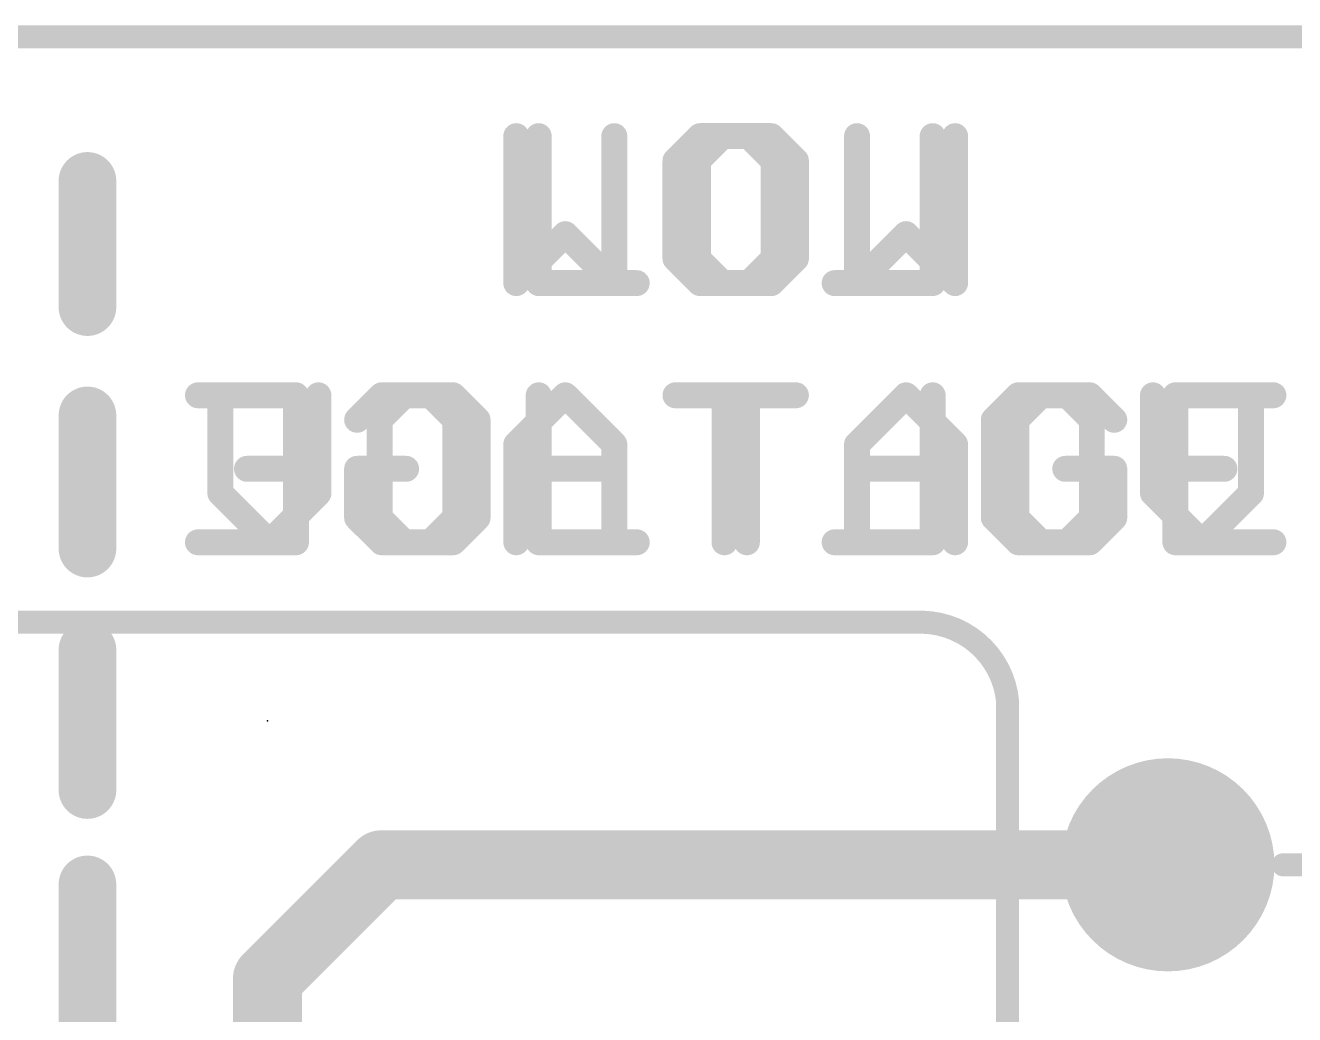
# Model space of a CAD drawing. Extents: x -31 to 86, y -14 to 53.
# Drawn here: x 37.24 to 48.43, y 21.86 to 30.58 of the extents above; entities that cross this region are included whole.
import ezdxf

# ---------------------------------------------------------------- set-up
doc = ezdxf.new("R2010")
doc.units = 0
for name, color, linetype in [('1', 12, 'CONTINUOUS'), ('17', 110, 'CONTINUOUS'), ('20', 53, 'CONTINUOUS'), ('21', 41, 'CONTINUOUS'), ('22', 40, 'CONTINUOUS'), ('23', 53, 'CONTINUOUS')]:
    doc.layers.add(name, color=color, linetype=linetype)

# ---------------------------------------------------------------- blocks, each defined once
blk = doc.blocks.new('ROUNDP')
at = {"const_width": 0.5}
blk.add_lwpolyline([(0, -0.25, 1), (0, 0.25, 1), (0, -0.25)], format="xyb", dxfattribs=at)

msp = doc.modelspace()

# ---------------------------------------------------------------- linework, layer by layer
at = {"layer": '1', "const_width": 0.6096}
for points in [[(40.375, 23.1775), (39.37, 22.1725)], [(47.3075, 23.1775), (40.375, 23.1775)], [(39.37, 22.1725), (39.37, 20.6375)]]:
    msp.add_lwpolyline(points, dxfattribs=at)
at = {"layer": '1', "const_width": 0.3048}
for points in [[(40.375, 23.3299, 1), (40.375, 23.0251)], [(40.4828, 23.0697, 1), (40.2672, 23.2853)], [(47.3075, 23.0251, 1), (47.3075, 23.3299)], [(39.2622, 22.2803, 1), (39.4778, 22.0647)], [(39.5224, 22.1725, 1), (39.2176, 22.1725)]]:
    msp.add_lwpolyline(points, format="xyb", dxfattribs=at)
at = {"layer": '20', "const_width": 0.2032}
msp.add_lwpolyline([(2.54, 30.48), (59.69, 30.48)], dxfattribs=at)
at = {"layer": '21'}
for points, const_width in [([(41.818, 29.6048, 1), (41.7037, 29.6048)], 0.1143), ([(43.3802, 29.662, 1), (43.3802, 29.5477)], 0.1143), ([(43.4207, 29.5644, 1), (43.3398, 29.6452)], 0.1143), ([(43.8528, 29.6452, 1), (43.772, 29.5644)], 0.1143), ([(43.8124, 29.5477, 1), (43.8124, 29.662)], 0.1143), ([(44.6246, 29.6048, 1), (44.5103, 29.6048)], 0.1143), ([(45.4889, 29.6048, 1), (45.3746, 29.6048)], 0.1143), ([(37.9095, 29.21, 1), (37.6555, 29.21)], 0.254), ([(43.2213, 29.3887, 1), (43.107, 29.3887)], 0.1143), ([(43.1237, 29.4291, 1), (43.2046, 29.3483)], 0.1143), ([(44.0856, 29.3887, 1), (43.9713, 29.3887)], 0.1143), ([(43.9881, 29.3483, 1), (44.0689, 29.4291)], 0.1143), ([(45.04, 28.7809, 1), (44.9592, 28.7001)], 0.1143), ([(45.04, 28.7001, 1), (44.9592, 28.7809)], 0.1143), ([(43.2046, 28.5648, 1), (43.1237, 28.484)], 0.1143), ([(43.107, 28.5244, 1), (43.2213, 28.5244)], 0.1143), ([(43.9713, 28.5244, 1), (44.0856, 28.5244)], 0.1143), ([(44.0689, 28.484, 1), (43.9881, 28.5648)], 0.1143), ([(41.7609, 28.3655, 1), (41.7609, 28.2512)], 0.1143), ([(42.6252, 28.2512, 1), (42.6252, 28.3655)], 0.1143), ([(43.3802, 28.3655, 1), (43.3802, 28.2512)], 0.1143), ([(43.8124, 28.2512, 1), (43.8124, 28.3655)], 0.1143), ([(41.7037, 28.3083, 1), (41.818, 28.3083)], 0.1143), ([(43.3398, 28.2679, 1), (43.4207, 28.3487)], 0.1143), ([(43.772, 28.3487, 1), (43.8528, 28.2679)], 0.1143), ([(44.527, 28.3487, 1), (44.6078, 28.2679)], 0.1143), ([(44.5103, 28.3083, 1), (44.6246, 28.3083)], 0.1143), ([(45.3746, 28.3083, 1), (45.4889, 28.3083)], 0.1143), ([(45.3914, 28.2679, 1), (45.4722, 28.3487)], 0.1143), ([(37.6555, 28.0963, 1), (37.9095, 28.0963)], 0.254), ([(39.0115, 27.3188, 1), (38.8972, 27.3188)], 0.1143), ([(39.8758, 27.3188, 1), (39.7615, 27.3188)], 0.1143), ([(40.5737, 27.376, 1), (40.5737, 27.2617)], 0.1143), ([(40.6141, 27.2784, 1), (40.5333, 27.3592)], 0.1143), ([(41.0463, 27.3592, 1), (40.9654, 27.2784)], 0.1143), ([(41.0059, 27.2617, 1), (41.0059, 27.376)], 0.1143), ([(41.818, 27.3188, 1), (41.7037, 27.3188)], 0.1143), ([(43.1642, 27.376, 1), (43.1642, 27.2617)], 0.1143), ([(43.6535, 27.3188, 1), (43.5392, 27.3188)], 0.1143), ([(44.0285, 27.2617, 1), (44.0285, 27.376)], 0.1143), ([(45.04, 27.3592, 1), (44.9592, 27.2784)], 0.1143), ([(45.04, 27.2784, 1), (44.9592, 27.3592)], 0.1143), ([(46.1868, 27.376, 1), (46.1868, 27.2617)], 0.1143), ([(46.2272, 27.2784, 1), (46.1464, 27.3592)], 0.1143), ([(46.6594, 27.3592, 1), (46.5786, 27.2784)], 0.1143), ([(46.619, 27.2617, 1), (46.619, 27.376)], 0.1143), ([(47.374, 27.376, 1), (47.374, 27.2617)], 0.1143), ([(47.4311, 27.3188, 1), (47.3168, 27.3188)], 0.1143), ([(48.2383, 27.2617, 1), (48.2383, 27.376)], 0.1143), ([(37.9095, 27.0803, 1), (37.6555, 27.0803)], 0.254), ([(40.4148, 27.1027, 1), (40.3005, 27.1027)], 0.1143), ([(40.3172, 27.1431, 1), (40.398, 27.0623)], 0.1143), ([(41.2791, 27.1027, 1), (41.1648, 27.1027)], 0.1143), ([(41.1815, 27.0623, 1), (41.2624, 27.1431)], 0.1143), ([(45.9303, 27.1431, 1), (46.0111, 27.0623)], 0.1143), ([(46.0279, 27.1027, 1), (45.9136, 27.1027)], 0.1143), ([(46.7946, 27.0623, 1), (46.8755, 27.1431)], 0.1143), ([(44.527, 26.927, 1), (44.6078, 26.8462)], 0.1143), ([(44.6246, 26.8866, 1), (44.5103, 26.8866)], 0.1143), ([(45.4889, 26.8866, 1), (45.3746, 26.8866)], 0.1143), ([(45.3914, 26.8462, 1), (45.4722, 26.927)], 0.1143), ([(44.5674, 26.7277, 1), (44.5674, 26.6134)], 0.1143), ([(45.4318, 26.6134, 1), (45.4318, 26.7277)], 0.1143), ([(46.4029, 26.7277, 1), (46.4029, 26.6134)], 0.1143), ([(46.8922, 26.6706, 1), (46.7779, 26.6706)], 0.1143), ([(46.8351, 26.6134, 1), (46.8351, 26.7277)], 0.1143), ([(47.374, 26.7277, 1), (47.374, 26.6134)], 0.1143), ([(47.8062, 26.6134, 1), (47.8062, 26.7277)], 0.1143), ([(38.9947, 26.4949, 1), (38.9139, 26.4141)], 0.1143), ([(39.8591, 26.4141, 1), (39.7783, 26.4949)], 0.1143), ([(38.8972, 26.4545, 1), (39.0115, 26.4545)], 0.1143), ([(39.7615, 26.4545, 1), (39.8758, 26.4545)], 0.1143), ([(40.398, 26.2788, 1), (40.3172, 26.198)], 0.1143), ([(41.2624, 26.198, 1), (41.1815, 26.2788)], 0.1143), ([(46.0111, 26.2788, 1), (45.9303, 26.198)], 0.1143), ([(46.8755, 26.198, 1), (46.7946, 26.2788)], 0.1143), ([(40.3005, 26.2384, 1), (40.4148, 26.2384)], 0.1143), ([(41.1648, 26.2384, 1), (41.2791, 26.2384)], 0.1143), ([(45.9136, 26.2384, 1), (46.0279, 26.2384)], 0.1143), ([(46.7779, 26.2384, 1), (46.8922, 26.2384)], 0.1143), ([(37.6555, 25.9666, 1), (37.9095, 25.9666)], 0.254), ([(39.3461, 26.0627, 1), (39.4269, 25.9819)], 0.1143), ([(39.3461, 25.9819, 1), (39.4269, 26.0627)], 0.1143), ([(40.5737, 26.0795, 1), (40.5737, 25.9652)], 0.1143), ([(40.5333, 25.9819, 1), (40.6141, 26.0627)], 0.1143), ([(40.9654, 26.0627, 1), (41.0463, 25.9819)], 0.1143), ([(41.0059, 25.9652, 1), (41.0059, 26.0795)], 0.1143), ([(41.7037, 26.0223, 1), (41.818, 26.0223)], 0.1143), ([(41.7609, 26.0795, 1), (41.7609, 25.9652)], 0.1143), ([(42.6252, 25.9652, 1), (42.6252, 26.0795)], 0.1143), ([(43.5392, 26.0223, 1), (43.6535, 26.0223)], 0.1143), ([(44.5103, 26.0223, 1), (44.6246, 26.0223)], 0.1143), ([(45.3746, 26.0223, 1), (45.4889, 26.0223)], 0.1143), ([(46.1868, 26.0795, 1), (46.1868, 25.9652)], 0.1143), ([(46.1464, 25.9819, 1), (46.2272, 26.0627)], 0.1143), ([(46.5786, 26.0627, 1), (46.6594, 25.9819)], 0.1143), ([(46.619, 25.9652, 1), (46.619, 26.0795)], 0.1143), ([(47.374, 26.0795, 1), (47.374, 25.9652)], 0.1143), ([(47.3168, 26.0223, 1), (47.4311, 26.0223)], 0.1143), ([(48.2383, 25.9652, 1), (48.2383, 26.0795)], 0.1143), ([(45.895, 24.6175, 0.3802), (45.145, 25.3175)], 0.2032), ([(45.1462, 25.3683, 1), (45.1438, 25.2667)], 0.1016), ([(45.145, 25.2667, 1), (45.145, 25.3683)], 0.1016), ([(37.9095, 24.9506, 1), (37.6555, 24.9506)], 0.254), ([(45.9458, 24.6175, 1), (45.8442, 24.6175)], 0.1016), ([(45.8444, 24.6128, 1), (45.9456, 24.6222)], 0.1016), ([(37.6555, 23.8369, 1), (37.9095, 23.8369)], 0.254), ([(48.3235, 23.2283, 1), (48.3235, 23.1267)], 0.1016), ([(37.9095, 22.8209, 1), (37.6555, 22.8209)], 0.254)]:
    msp.add_lwpolyline(points, format="xyb", dxfattribs=dict(at, const_width=const_width))
for points, const_width in [([(41.7609, 29.6048), (41.7609, 28.3083)], 0.2286), ([(43.3802, 29.6048), (43.1642, 29.3887)], 0.2286), ([(43.8124, 29.6048), (43.3802, 29.6048)], 0.2286), ([(44.0285, 29.3887), (43.8124, 29.6048)], 0.2286), ([(44.5674, 29.6048), (44.5674, 28.3083)], 0.2286), ([(45.4318, 28.3083), (45.4318, 29.6048)], 0.2286), ([(37.7825, 29.21), (37.7825, 28.0963)], 0.508), ([(43.1642, 29.3887), (43.1642, 28.5244)], 0.2286), ([(44.0285, 28.5244), (44.0285, 29.3887)], 0.2286), ([(44.5674, 28.3083), (44.9996, 28.7405)], 0.2286), ([(44.9996, 28.7405), (45.4318, 28.3083)], 0.2286), ([(43.1642, 28.5244), (43.3802, 28.3083)], 0.2286), ([(43.8124, 28.3083), (44.0285, 28.5244)], 0.2286), ([(41.7609, 28.3083), (42.6252, 28.3083)], 0.2286), ([(43.3802, 28.3083), (43.8124, 28.3083)], 0.2286), ([(38.9543, 27.3188), (38.9543, 26.4545)], 0.2286), ([(39.8187, 26.4545), (39.8187, 27.3188)], 0.2286), ([(40.5737, 27.3188), (40.3576, 27.1027)], 0.2286), ([(41.0059, 27.3188), (40.5737, 27.3188)], 0.2286), ([(41.2219, 27.1027), (41.0059, 27.3188)], 0.2286), ([(41.7609, 27.3188), (41.7609, 26.0223)], 0.2286), ([(43.1642, 27.3188), (44.0285, 27.3188)], 0.2286), ([(43.5963, 26.0223), (43.5963, 27.3188)], 0.2286), ([(44.5674, 26.8866), (44.9996, 27.3188)], 0.2286), ([(44.9996, 27.3188), (45.4318, 26.8866)], 0.2286), ([(46.1868, 27.3188), (45.9707, 27.1027)], 0.2286), ([(46.619, 27.3188), (46.1868, 27.3188)], 0.2286), ([(46.8351, 27.1027), (46.619, 27.3188)], 0.2286), ([(48.2383, 27.3188), (47.374, 27.3188)], 0.2286), ([(47.374, 27.3188), (47.374, 26.0223)], 0.2286), ([(37.7825, 27.0803), (37.7825, 25.9666)], 0.508), ([(40.3576, 27.1027), (40.3576, 26.2384)], 0.2286), ([(41.2219, 26.2384), (41.2219, 27.1027)], 0.2286), ([(45.9707, 27.1027), (45.9707, 26.2384)], 0.2286), ([(44.5674, 26.0223), (44.5674, 26.8866)], 0.2286), ([(45.4318, 26.8866), (45.4318, 26.0223)], 0.2286), ([(44.5674, 26.6706), (45.4318, 26.6706)], 0.2286), ([(46.8351, 26.6706), (46.4029, 26.6706)], 0.2286), ([(46.8351, 26.2384), (46.8351, 26.6706)], 0.2286), ([(47.374, 26.6706), (47.8062, 26.6706)], 0.2286), ([(38.9543, 26.4545), (39.3865, 26.0223)], 0.2286), ([(39.3865, 26.0223), (39.8187, 26.4545)], 0.2286), ([(40.3576, 26.2384), (40.5737, 26.0223)], 0.2286), ([(41.0059, 26.0223), (41.2219, 26.2384)], 0.2286), ([(45.9707, 26.2384), (46.1868, 26.0223)], 0.2286), ([(46.619, 26.0223), (46.8351, 26.2384)], 0.2286), ([(40.5737, 26.0223), (41.0059, 26.0223)], 0.2286), ([(41.7609, 26.0223), (42.6252, 26.0223)], 0.2286), ([(46.1868, 26.0223), (46.619, 26.0223)], 0.2286), ([(47.374, 26.0223), (48.2383, 26.0223)], 0.2286), ([(27.145, 25.3175), (45.145, 25.3175)], 0.2032), ([(37.7825, 24.9506), (37.7825, 23.8369)], 0.508), ([(45.895, 5.4825), (45.895, 24.6175)], 0.2032), ([(48.5775, 23.1775), (48.3235, 23.1775)], 0.2032), ([(37.7825, 22.8209), (37.7825, 21.7072)], 0.508)]:
    msp.add_lwpolyline(points, dxfattribs=dict(at, const_width=const_width))
at = {"layer": '22'}
for points, const_width in [([(41.5632, 28.3083), (41.5632, 29.6048)], 0.2286), ([(42.4276, 29.6048), (42.4276, 28.3083)], 0.2286), ([(42.9665, 29.3887), (43.1826, 29.6048)], 0.2286), ([(43.1826, 29.6048), (43.6148, 29.6048)], 0.2286), ([(43.6148, 29.6048), (43.8308, 29.3887)], 0.2286), ([(45.2341, 29.6048), (45.2341, 28.3083)], 0.2286), ([(37.7825, 29.21), (37.7825, 28.1577)], 0.508), ([(42.9665, 28.5244), (42.9665, 29.3887)], 0.2286), ([(43.8308, 29.3887), (43.8308, 28.5244)], 0.2286), ([(41.9954, 28.7405), (41.5632, 28.3083)], 0.2286), ([(42.4276, 28.3083), (41.9954, 28.7405)], 0.2286), ([(43.1826, 28.3083), (42.9665, 28.5244)], 0.2286), ([(43.8308, 28.5244), (43.6148, 28.3083)], 0.2286), ([(43.6148, 28.3083), (43.1826, 28.3083)], 0.2286), ([(45.2341, 28.3083), (44.3698, 28.3083)], 0.2286), ([(38.7567, 27.3188), (39.621, 27.3188)], 0.2286), ([(39.621, 27.3188), (39.621, 26.0223)], 0.2286), ([(40.1599, 27.1027), (40.376, 27.3188)], 0.2286), ([(40.376, 27.3188), (40.8082, 27.3188)], 0.2286), ([(40.8082, 27.3188), (41.0243, 27.1027)], 0.2286), ([(41.9954, 27.3188), (41.5632, 26.8866)], 0.2286), ([(42.4276, 26.8866), (41.9954, 27.3188)], 0.2286), ([(43.8308, 27.3188), (42.9665, 27.3188)], 0.2286), ([(43.3987, 26.0223), (43.3987, 27.3188)], 0.2286), ([(45.2341, 27.3188), (45.2341, 26.0223)], 0.2286), ([(45.7731, 27.1027), (45.9891, 27.3188)], 0.2286), ([(45.9891, 27.3188), (46.4213, 27.3188)], 0.2286), ([(46.4213, 27.3188), (46.6374, 27.1027)], 0.2286), ([(47.1763, 26.4545), (47.1763, 27.3188)], 0.2286), ([(48.0407, 27.3188), (48.0407, 26.4545)], 0.2286), ([(37.7825, 27.1417), (37.7825, 26.0894)], 0.508), ([(41.0243, 27.1027), (41.0243, 26.2384)], 0.2286), ([(45.7731, 26.2384), (45.7731, 27.1027)], 0.2286), ([(46.6374, 27.1027), (46.6374, 26.2384)], 0.2286), ([(41.5632, 26.8866), (41.5632, 26.0223)], 0.2286), ([(42.4276, 26.0223), (42.4276, 26.8866)], 0.2286), ([(39.621, 26.6706), (39.1888, 26.6706)], 0.2286), ([(40.1599, 26.2384), (40.1599, 26.6706)], 0.2286), ([(40.1599, 26.6706), (40.5921, 26.6706)], 0.2286), ([(42.4276, 26.6706), (41.5632, 26.6706)], 0.2286), ([(47.6085, 26.0223), (47.1763, 26.4545)], 0.2286), ([(48.0407, 26.4545), (47.6085, 26.0223)], 0.2286), ([(40.376, 26.0223), (40.1599, 26.2384)], 0.2286), ([(41.0243, 26.2384), (40.8082, 26.0223)], 0.2286), ([(45.9891, 26.0223), (45.7731, 26.2384)], 0.2286), ([(46.6374, 26.2384), (46.4213, 26.0223)], 0.2286), ([(39.621, 26.0223), (38.7567, 26.0223)], 0.2286), ([(40.8082, 26.0223), (40.376, 26.0223)], 0.2286), ([(45.2341, 26.0223), (44.3698, 26.0223)], 0.2286), ([(46.4213, 26.0223), (45.9891, 26.0223)], 0.2286), ([(37.7825, 25.0734), (37.7825, 24.0211)], 0.508), ([(37.7825, 23.0051), (37.7825, 21.9529)], 0.508)]:
    msp.add_lwpolyline(points, dxfattribs=dict(at, const_width=const_width))
for points, const_width in [([(41.6204, 29.6048, 1), (41.5061, 29.6048)], 0.1143), ([(42.4847, 29.6048, 1), (42.3704, 29.6048)], 0.1143), ([(43.1826, 29.662, 1), (43.1826, 29.5477)], 0.1143), ([(43.223, 29.5644, 1), (43.1422, 29.6452)], 0.1143), ([(43.6552, 29.6452, 1), (43.5743, 29.5644)], 0.1143), ([(43.6148, 29.5477, 1), (43.6148, 29.662)], 0.1143), ([(45.2913, 29.6048, 1), (45.177, 29.6048)], 0.1143), ([(37.9095, 29.21, 1), (37.6555, 29.21)], 0.254), ([(43.0237, 29.3887, 1), (42.9094, 29.3887)], 0.1143), ([(42.9261, 29.4291, 1), (43.0069, 29.3483)], 0.1143), ([(43.888, 29.3887, 1), (43.7737, 29.3887)], 0.1143), ([(43.7904, 29.3483, 1), (43.8713, 29.4291)], 0.1143), ([(42.0358, 28.7809, 1), (41.955, 28.7001)], 0.1143), ([(42.0358, 28.7001, 1), (41.955, 28.7809)], 0.1143), ([(43.0069, 28.5648, 1), (42.9261, 28.484)], 0.1143), ([(42.9094, 28.5244, 1), (43.0237, 28.5244)], 0.1143), ([(43.7737, 28.5244, 1), (43.888, 28.5244)], 0.1143), ([(43.8713, 28.484, 1), (43.7904, 28.5648)], 0.1143), ([(43.1826, 28.3655, 1), (43.1826, 28.2512)], 0.1143), ([(43.6148, 28.2512, 1), (43.6148, 28.3655)], 0.1143), ([(44.3698, 28.3655, 1), (44.3698, 28.2512)], 0.1143), ([(45.2341, 28.2512, 1), (45.2341, 28.3655)], 0.1143), ([(41.5228, 28.3487, 1), (41.6036, 28.2679)], 0.1143), ([(41.5061, 28.3083, 1), (41.6204, 28.3083)], 0.1143), ([(42.3704, 28.3083, 1), (42.4847, 28.3083)], 0.1143), ([(42.3872, 28.2679, 1), (42.468, 28.3487)], 0.1143), ([(43.1422, 28.2679, 1), (43.223, 28.3487)], 0.1143), ([(43.5743, 28.3487, 1), (43.6552, 28.2679)], 0.1143), ([(45.177, 28.3083, 1), (45.2913, 28.3083)], 0.1143), ([(37.6555, 28.1577, 1), (37.9095, 28.1577)], 0.254), ([(38.7567, 27.376, 1), (38.7567, 27.2617)], 0.1143), ([(39.6782, 27.3188, 1), (39.5639, 27.3188)], 0.1143), ([(39.621, 27.2617, 1), (39.621, 27.376)], 0.1143), ([(40.376, 27.376, 1), (40.376, 27.2617)], 0.1143), ([(40.4164, 27.2784, 1), (40.3356, 27.3592)], 0.1143), ([(40.8486, 27.3592, 1), (40.7678, 27.2784)], 0.1143), ([(40.8082, 27.2617, 1), (40.8082, 27.376)], 0.1143), ([(42.0358, 27.3592, 1), (41.955, 27.2784)], 0.1143), ([(42.0358, 27.2784, 1), (41.955, 27.3592)], 0.1143), ([(42.9665, 27.376, 1), (42.9665, 27.2617)], 0.1143), ([(43.4558, 27.3188, 1), (43.3415, 27.3188)], 0.1143), ([(43.8308, 27.2617, 1), (43.8308, 27.376)], 0.1143), ([(45.2913, 27.3188, 1), (45.177, 27.3188)], 0.1143), ([(45.9891, 27.376, 1), (45.9891, 27.2617)], 0.1143), ([(46.0296, 27.2784, 1), (45.9487, 27.3592)], 0.1143), ([(46.4617, 27.3592, 1), (46.3809, 27.2784)], 0.1143), ([(46.4213, 27.2617, 1), (46.4213, 27.376)], 0.1143), ([(47.2335, 27.3188, 1), (47.1192, 27.3188)], 0.1143), ([(48.0978, 27.3188, 1), (47.9835, 27.3188)], 0.1143), ([(37.9095, 27.1417, 1), (37.6555, 27.1417)], 0.254), ([(40.1195, 27.1431, 1), (40.2004, 27.0623)], 0.1143), ([(41.0814, 27.1027, 1), (40.9671, 27.1027)], 0.1143), ([(40.9839, 27.0623, 1), (41.0647, 27.1431)], 0.1143), ([(45.8302, 27.1027, 1), (45.7159, 27.1027)], 0.1143), ([(45.7326, 27.1431, 1), (45.8135, 27.0623)], 0.1143), ([(46.6945, 27.1027, 1), (46.5802, 27.1027)], 0.1143), ([(46.597, 27.0623, 1), (46.6778, 27.1431)], 0.1143), ([(41.5228, 26.927, 1), (41.6036, 26.8462)], 0.1143), ([(41.6204, 26.8866, 1), (41.5061, 26.8866)], 0.1143), ([(42.4847, 26.8866, 1), (42.3704, 26.8866)], 0.1143), ([(42.3872, 26.8462, 1), (42.468, 26.927)], 0.1143), ([(39.1888, 26.7277, 1), (39.1888, 26.6134)], 0.1143), ([(39.621, 26.6134, 1), (39.621, 26.7277)], 0.1143), ([(40.1599, 26.7277, 1), (40.1599, 26.6134)], 0.1143), ([(40.2171, 26.6706, 1), (40.1028, 26.6706)], 0.1143), ([(40.5921, 26.6134, 1), (40.5921, 26.7277)], 0.1143), ([(41.5632, 26.7277, 1), (41.5632, 26.6134)], 0.1143), ([(42.4276, 26.6134, 1), (42.4276, 26.7277)], 0.1143), ([(47.2167, 26.4949, 1), (47.1359, 26.4141)], 0.1143), ([(48.0811, 26.4141, 1), (48.0003, 26.4949)], 0.1143), ([(47.1192, 26.4545, 1), (47.2335, 26.4545)], 0.1143), ([(47.9835, 26.4545, 1), (48.0978, 26.4545)], 0.1143), ([(40.2004, 26.2788, 1), (40.1195, 26.198)], 0.1143), ([(41.0647, 26.198, 1), (40.9839, 26.2788)], 0.1143), ([(45.8135, 26.2788, 1), (45.7326, 26.198)], 0.1143), ([(46.6778, 26.198, 1), (46.597, 26.2788)], 0.1143), ([(37.6555, 26.0894, 1), (37.9095, 26.0894)], 0.254), ([(40.1028, 26.2384, 1), (40.2171, 26.2384)], 0.1143), ([(40.9671, 26.2384, 1), (41.0814, 26.2384)], 0.1143), ([(45.7159, 26.2384, 1), (45.8302, 26.2384)], 0.1143), ([(46.5802, 26.2384, 1), (46.6945, 26.2384)], 0.1143), ([(38.7567, 26.0795, 1), (38.7567, 25.9652)], 0.1143), ([(39.5639, 26.0223, 1), (39.6782, 26.0223)], 0.1143), ([(39.621, 25.9652, 1), (39.621, 26.0795)], 0.1143), ([(40.376, 26.0795, 1), (40.376, 25.9652)], 0.1143), ([(40.3356, 25.9819, 1), (40.4164, 26.0627)], 0.1143), ([(40.7678, 26.0627, 1), (40.8486, 25.9819)], 0.1143), ([(40.8082, 25.9652, 1), (40.8082, 26.0795)], 0.1143), ([(41.5061, 26.0223, 1), (41.6204, 26.0223)], 0.1143), ([(42.3704, 26.0223, 1), (42.4847, 26.0223)], 0.1143), ([(43.3415, 26.0223, 1), (43.4558, 26.0223)], 0.1143), ([(44.3698, 26.0795, 1), (44.3698, 25.9652)], 0.1143), ([(45.177, 26.0223, 1), (45.2913, 26.0223)], 0.1143), ([(45.2341, 25.9652, 1), (45.2341, 26.0795)], 0.1143), ([(45.9891, 26.0795, 1), (45.9891, 25.9652)], 0.1143), ([(45.9487, 25.9819, 1), (46.0296, 26.0627)], 0.1143), ([(46.3809, 26.0627, 1), (46.4617, 25.9819)], 0.1143), ([(46.4213, 25.9652, 1), (46.4213, 26.0795)], 0.1143), ([(47.5681, 26.0627, 1), (47.6489, 25.9819)], 0.1143), ([(47.5681, 25.9819, 1), (47.6489, 26.0627)], 0.1143), ([(37.9095, 25.0734, 1), (37.6555, 25.0734)], 0.254), ([(37.6555, 24.0211, 1), (37.9095, 24.0211)], 0.254), ([(37.9095, 23.0051, 1), (37.6555, 23.0051)], 0.254), ([(37.6555, 21.9529, 1), (37.9095, 21.9529)], 0.254)]:
    msp.add_lwpolyline(points, format="xyb", dxfattribs=dict(at, const_width=const_width))
at = {"layer": '23'}
msp.add_point((39.37, 24.4475), dxfattribs=at)

# ---------------------------------------------------------------- block references
at = {"layer": '17', "xscale": 1.8796, "yscale": 1.8796}
msp.add_blockref('ROUNDP', (47.3075, 23.1775), dxfattribs=at)
msp.add_blockref('ROUNDP', (47.3075, 23.1775), dxfattribs=at)

doc.saveas('drawing.dxf')
